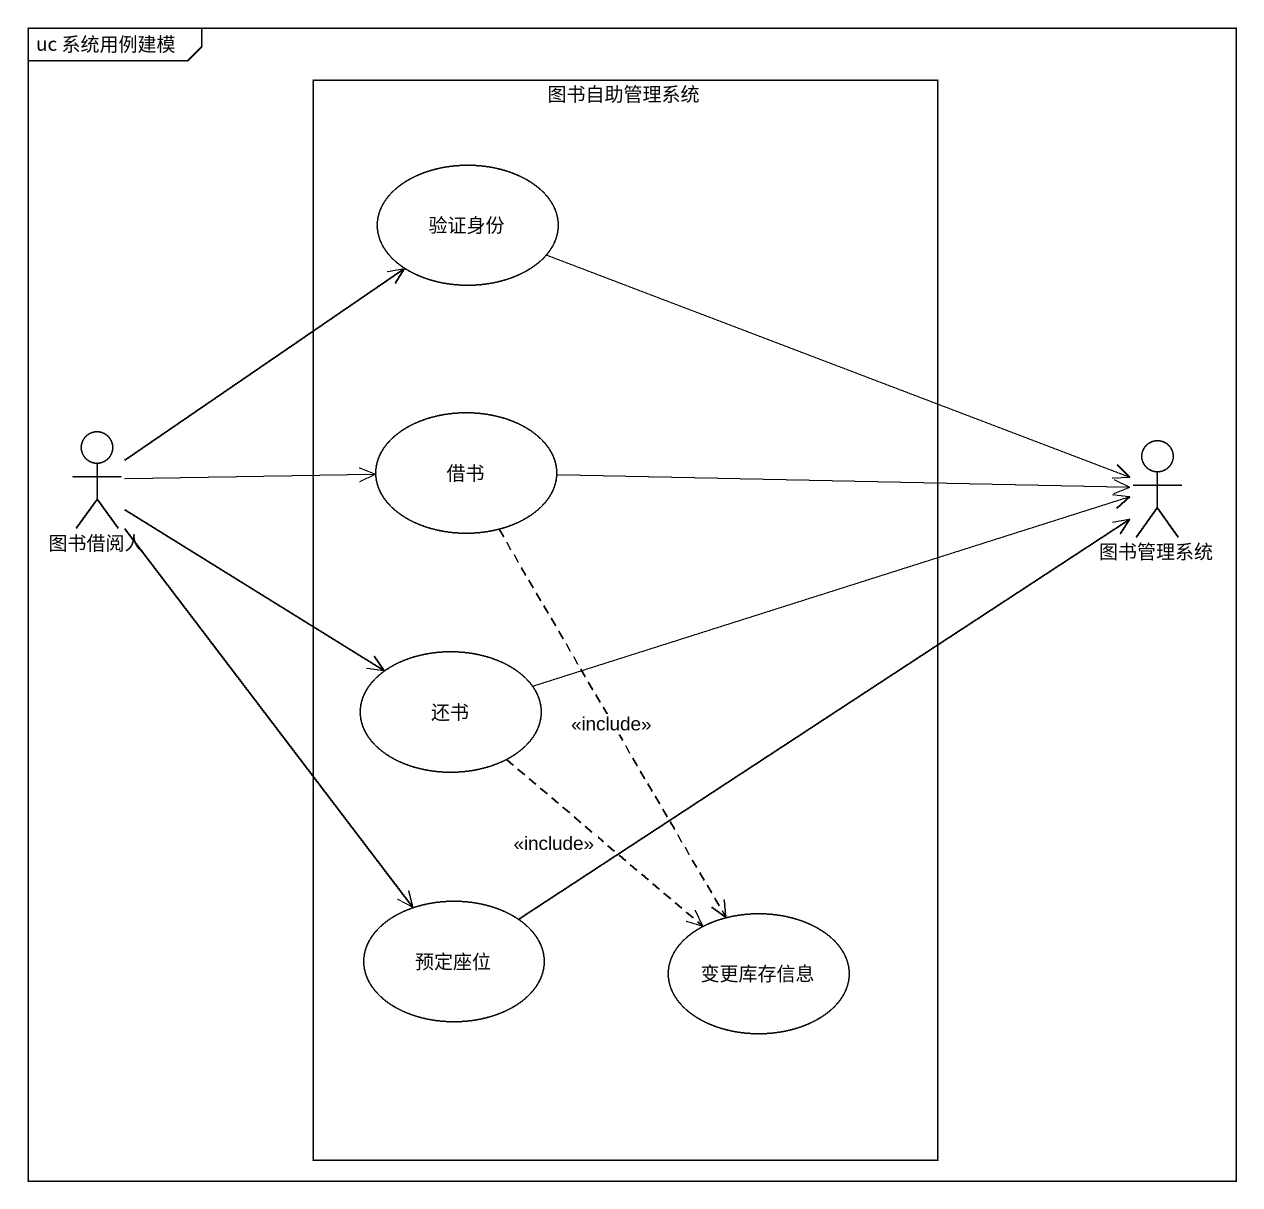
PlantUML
@startuml
mainframe uc 系统用例建模
rectangle 图书自助管理系统 {
  usecase 验证身份
  usecase 借书
  usecase 还书
  usecase 预定座位
  usecase 变更库存信息
}
actor 图书借阅人
actor 图书管理系统
验证身份 -right-> 图书管理系统
图书借阅人 -up-> 验证身份
图书借阅人 -right-> 借书
图书借阅人 -right-> 还书
图书借阅人 --> 预定座位
借书 -right-> 图书管理系统
借书 ..> 变更库存信息 : <<include>>
还书 -right-> 图书管理系统
还书 ..> 变更库存信息 : <<include>>
预定座位 -up-> 图书管理系统
@enduml
